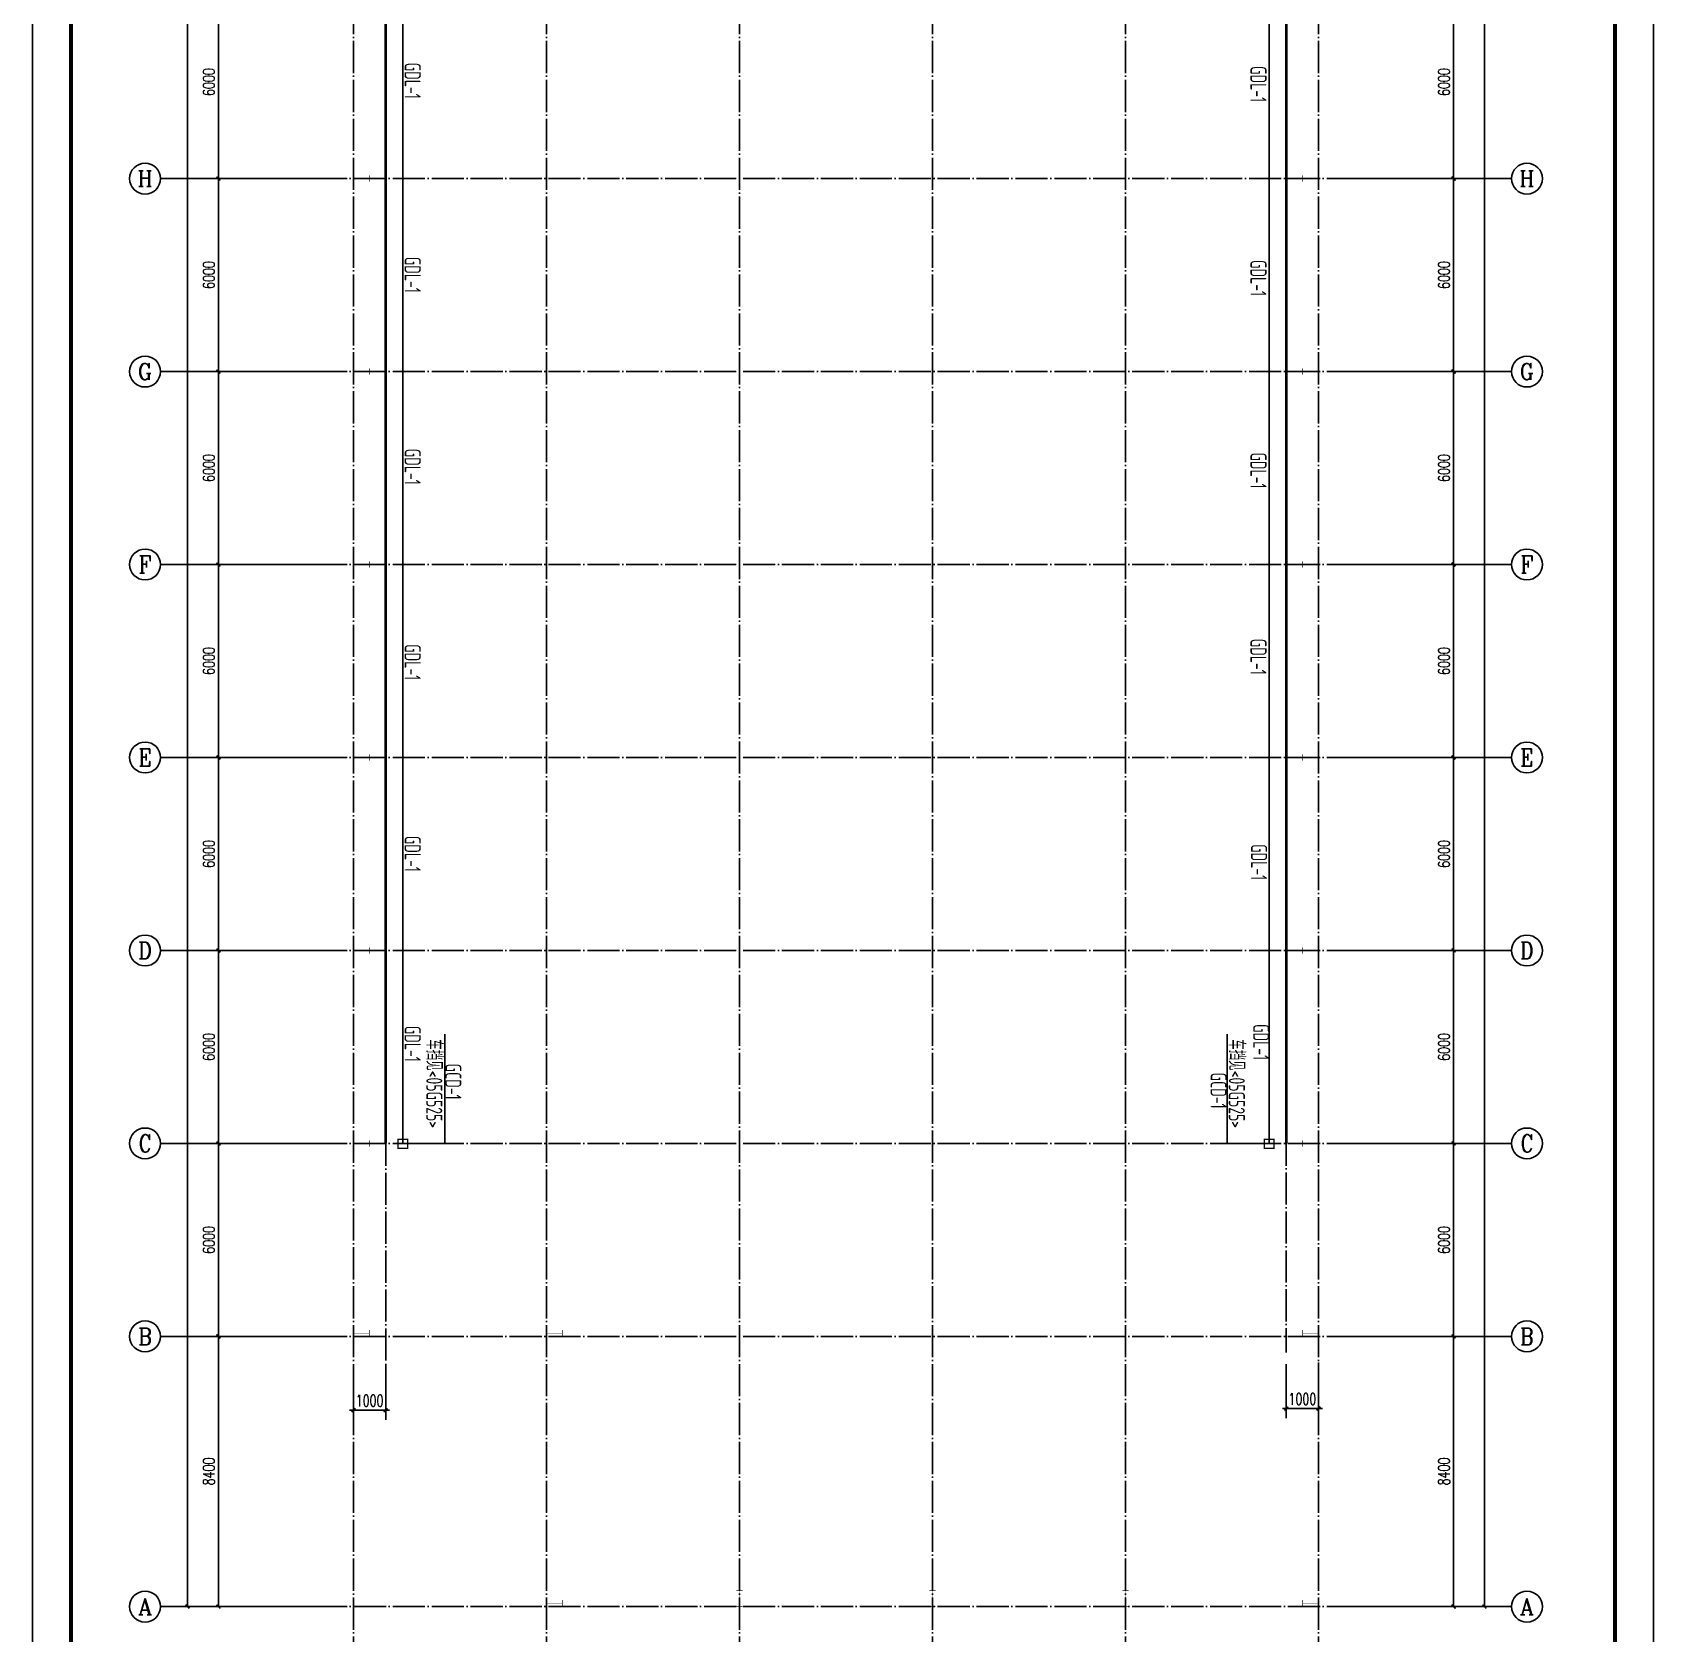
# Model space of a CAD drawing. Extents: x 14207793 to 14719554, y -1675802 to -1228715.
# Drawn here: x 14394017 to 14444417, y -1498105 to -1448320 of the extents above; entities that cross this region are included whole.
import ezdxf
from ezdxf.enums import TextEntityAlignment as Align

# ---------------------------------------------------------------- set-up
doc = ezdxf.new("R2010")
doc.units = 0
doc.header["$LTSCALE"] = 500
doc.header["$MEASUREMENT"] = 0
doc.linetypes.add('DASH', pattern=[0.35, 0.25, -0.1])
doc.linetypes.add('DOTE', pattern=[2.42, 2, -0.2, 0.02, -0.2])
doc.layers.get('0').update_dxf_attribs({"linetype": 'CONTINUOUS'})
doc.layers.get('DEFPOINTS').update_dxf_attribs({"color": 140, "linetype": 'CONTINUOUS'})
for name, color, linetype in [('08', 3, 'CONTINUOUS'), ('AXIS', 3, 'CONTINUOUS'), ('AXIS_TEXT', 7, 'CONTINUOUS'), ('DIM', 3, 'CONTINUOUS'), ('DOTE', 8, 'DOTE'), ('PUB_TITLE', 4, 'CONTINUOUS'), ('墙__虚线', 2, 'CONTINUOUS'), ('层0', 7, 'CONTINUOUS')]:
    doc.layers.add(name, color=color, linetype=linetype)
doc.styles.add('_TCH_AXIS', font='COMPLEX', dxfattribs={"bigfont": 'GBCBIG'})
doc.styles.add('_TCH_DIM_T3', font='SIMPLEX', dxfattribs={"width": 0.705882, "bigfont": 'GBCBIG'})
doc.styles.add('COMPLEX', font='COMPLEX')
doc.styles.add('TSSD_REIN', font='Tssdeng.shx', dxfattribs={"width": 0.65, "bigfont": 'hztxt.shx'})
doc.dimstyles.new('_TCH_ARCH&&120', dxfattribs={"dimtxt": 357, "dimasz": 120, "dimexe": 300, "dimexo": 360, "dimgap": 120, "dimtad": 1, "dimdec": 0, "dimzin": 0, "dimdsep": 46, "dimtxsty": '_TCH_DIM_T3', "dimblk": 'ARCHTICK', "dimcen": 0.09, "dimclrt": 7, "dimazin": 2, "dimtfac": 1, "dimtdec": 0, "dimtix": 1, "dimtmove": 2, "dimatfit": 3, "dimfxl": 0, "dimtolj": 1, "dimtzin": 0, "dimarcsym": 0})

# ---------------------------------------------------------------- blocks, each defined once
blk = doc.blocks.new('gffio')
at = {"layer": '墙__虚线'}
for points in [[(-433999, -56888), (-433999, -56868), (-434094, -56888), (-434199, -56868)], [(-434094, -56888), (-434199, -56868), (-434104, -56888)], [(-434199, -56868), (-434199, -56888), (-434104, -56888)], [(-434094, -56888), (-434104, -56888), (-434094, -57348), (-434104, -57348)], [(-434104, -57348), (-434199, -57348), (-434099, -57365), (-434199, -57368)], [(-434099, -57365), (-434199, -57368), (-433999, -57368)], [(-434094, -57348), (-434104, -57348), (-434058, -57361), (-434099, -57365)], [(-433999, -57368), (-434058, -57361), (-434099, -57365)], [(-434058, -57361), (-433999, -57368), (-434094, -57348), (-433999, -57348)]]:
    blk.add_solid(points, dxfattribs=at)
blk = doc.blocks.new('_ArchTick')
at = {"color": 0, "linetype": 'ByBlock', "const_width": 0.4}
blk.add_lwpolyline([(-0.5, -0.5), (0.5, 0.5)], dxfattribs=at)
blk = doc.blocks.new('*D534')
at = {"layer": 'AXIS', "color": 0, "lineweight": -2}
for p, q in [((14435560, -1488865), (14438500, -1488865)), ((14438200, -1497265), (14438200, -1488865)), ((14435560, -1497265), (14438500, -1497265))]:
    blk.add_line(p, q, dxfattribs=at)
at = {"layer": 'DEFPOINTS', "color": 0}
for p in [(14435200, -1488865), (14438200, -1488865), (14435200, -1497265)]:
    blk.add_point(p, dxfattribs=at)
at = {"layer": 'AXIS', "color": 0, "lineweight": -2, "xscale": 120, "yscale": 120, "zscale": 120}
for p, rotation in [((14438200, -1488865), 90), ((14438200, -1497265), 270)]:
    blk.add_blockref('_ArchTick', p, dxfattribs=dict(at, rotation=rotation))
at = {"layer": 'AXIS', "color": 7, "insert": (14437901.5, -1493065), "char_height": 357, "attachment_point": 5, "rotation": 90, "style": '_TCH_DIM_T3'}
blk.add_mtext('\\A1;8400', dxfattribs=at)
blk = doc.blocks.new('*D535')
at = {"layer": 'AXIS', "color": 0, "lineweight": -2}
for p, q in [((14435560, -1482865), (14438500, -1482865)), ((14438200, -1488865), (14438200, -1482865)), ((14435560, -1488865), (14438500, -1488865))]:
    blk.add_line(p, q, dxfattribs=at)
at = {"layer": 'DEFPOINTS', "color": 0}
for p in [(14435200, -1482865), (14438200, -1482865), (14435200, -1488865)]:
    blk.add_point(p, dxfattribs=at)
at = {"layer": 'AXIS', "color": 0, "lineweight": -2, "xscale": 120, "yscale": 120, "zscale": 120}
for p, rotation in [((14438200, -1482865), 90), ((14438200, -1488865), 270)]:
    blk.add_blockref('_ArchTick', p, dxfattribs=dict(at, rotation=rotation))
at = {"layer": 'AXIS', "color": 7, "insert": (14437901.5, -1485865), "char_height": 357, "attachment_point": 5, "rotation": 90, "style": '_TCH_DIM_T3'}
blk.add_mtext('\\A1;6000', dxfattribs=at)
blk = doc.blocks.new('*D536')
at = {"layer": 'AXIS', "color": 0, "lineweight": -2}
for p, q in [((14435560, -1476865), (14438500, -1476865)), ((14438200, -1482865), (14438200, -1476865)), ((14435560, -1482865), (14438500, -1482865))]:
    blk.add_line(p, q, dxfattribs=at)
at = {"layer": 'DEFPOINTS', "color": 0}
for p in [(14435200, -1476865), (14438200, -1476865), (14435200, -1482865)]:
    blk.add_point(p, dxfattribs=at)
at = {"layer": 'AXIS', "color": 0, "lineweight": -2, "xscale": 120, "yscale": 120, "zscale": 120}
for p, rotation in [((14438200, -1476865), 90), ((14438200, -1482865), 270)]:
    blk.add_blockref('_ArchTick', p, dxfattribs=dict(at, rotation=rotation))
at = {"layer": 'AXIS', "color": 7, "insert": (14437901.5, -1479865), "char_height": 357, "attachment_point": 5, "rotation": 90, "style": '_TCH_DIM_T3'}
blk.add_mtext('\\A1;6000', dxfattribs=at)
blk = doc.blocks.new('*D537')
at = {"layer": 'AXIS', "color": 0, "lineweight": -2}
for p, q in [((14435560, -1470865), (14438500, -1470865)), ((14438200, -1476865), (14438200, -1470865)), ((14435560, -1476865), (14438500, -1476865))]:
    blk.add_line(p, q, dxfattribs=at)
at = {"layer": 'DEFPOINTS', "color": 0}
for p in [(14435200, -1470865), (14438200, -1470865), (14435200, -1476865)]:
    blk.add_point(p, dxfattribs=at)
at = {"layer": 'AXIS', "color": 0, "lineweight": -2, "xscale": 120, "yscale": 120, "zscale": 120}
for p, rotation in [((14438200, -1470865), 90), ((14438200, -1476865), 270)]:
    blk.add_blockref('_ArchTick', p, dxfattribs=dict(at, rotation=rotation))
at = {"layer": 'AXIS', "color": 7, "insert": (14437901.5, -1473865), "char_height": 357, "attachment_point": 5, "rotation": 90, "style": '_TCH_DIM_T3'}
blk.add_mtext('\\A1;6000', dxfattribs=at)
blk = doc.blocks.new('*D538')
at = {"layer": 'AXIS', "color": 0, "lineweight": -2}
for p, q in [((14435560, -1464865), (14438500, -1464865)), ((14438200, -1470865), (14438200, -1464865)), ((14435560, -1470865), (14438500, -1470865))]:
    blk.add_line(p, q, dxfattribs=at)
at = {"layer": 'DEFPOINTS', "color": 0}
for p in [(14435200, -1464865), (14438200, -1464865), (14435200, -1470865)]:
    blk.add_point(p, dxfattribs=at)
at = {"layer": 'AXIS', "color": 0, "lineweight": -2, "xscale": 120, "yscale": 120, "zscale": 120}
for p, rotation in [((14438200, -1464865), 90), ((14438200, -1470865), 270)]:
    blk.add_blockref('_ArchTick', p, dxfattribs=dict(at, rotation=rotation))
at = {"layer": 'AXIS', "color": 7, "insert": (14437901.5, -1467865), "char_height": 357, "attachment_point": 5, "rotation": 90, "style": '_TCH_DIM_T3'}
blk.add_mtext('\\A1;6000', dxfattribs=at)
blk = doc.blocks.new('*D539')
at = {"layer": 'AXIS', "color": 0, "lineweight": -2}
for p, q in [((14435560, -1458865), (14438500, -1458865)), ((14438200, -1464865), (14438200, -1458865)), ((14435560, -1464865), (14438500, -1464865))]:
    blk.add_line(p, q, dxfattribs=at)
at = {"layer": 'DEFPOINTS', "color": 0}
for p in [(14435200, -1458865), (14438200, -1458865), (14435200, -1464865)]:
    blk.add_point(p, dxfattribs=at)
at = {"layer": 'AXIS', "color": 0, "lineweight": -2, "xscale": 120, "yscale": 120, "zscale": 120}
for p, rotation in [((14438200, -1458865), 90), ((14438200, -1464865), 270)]:
    blk.add_blockref('_ArchTick', p, dxfattribs=dict(at, rotation=rotation))
at = {"layer": 'AXIS', "color": 7, "insert": (14437901.5, -1461865), "char_height": 357, "attachment_point": 5, "rotation": 90, "style": '_TCH_DIM_T3'}
blk.add_mtext('\\A1;6000', dxfattribs=at)
blk = doc.blocks.new('*D540')
at = {"layer": 'AXIS', "color": 0, "lineweight": -2}
for p, q in [((14435560, -1452865), (14438500, -1452865)), ((14438200, -1458865), (14438200, -1452865)), ((14435560, -1458865), (14438500, -1458865))]:
    blk.add_line(p, q, dxfattribs=at)
at = {"layer": 'DEFPOINTS', "color": 0}
for p in [(14435200, -1452865), (14438200, -1452865), (14435200, -1458865)]:
    blk.add_point(p, dxfattribs=at)
at = {"layer": 'AXIS', "color": 0, "lineweight": -2, "xscale": 120, "yscale": 120, "zscale": 120}
for p, rotation in [((14438200, -1452865), 90), ((14438200, -1458865), 270)]:
    blk.add_blockref('_ArchTick', p, dxfattribs=dict(at, rotation=rotation))
at = {"layer": 'AXIS', "color": 7, "insert": (14437901.5, -1455865), "char_height": 357, "attachment_point": 5, "rotation": 90, "style": '_TCH_DIM_T3'}
blk.add_mtext('\\A1;6000', dxfattribs=at)
blk = doc.blocks.new('*D541')
at = {"layer": 'AXIS', "color": 0, "lineweight": -2}
for p, q in [((14435560, -1446865), (14438500, -1446865)), ((14438200, -1452865), (14438200, -1446865)), ((14435560, -1452865), (14438500, -1452865))]:
    blk.add_line(p, q, dxfattribs=at)
at = {"layer": 'DEFPOINTS', "color": 0}
for p in [(14435200, -1446865), (14438200, -1446865), (14435200, -1452865)]:
    blk.add_point(p, dxfattribs=at)
at = {"layer": 'AXIS', "color": 0, "lineweight": -2, "xscale": 120, "yscale": 120, "zscale": 120}
for p, rotation in [((14438200, -1446865), 90), ((14438200, -1452865), 270)]:
    blk.add_blockref('_ArchTick', p, dxfattribs=dict(at, rotation=rotation))
at = {"layer": 'AXIS', "color": 7, "insert": (14437901.5, -1449865), "char_height": 357, "attachment_point": 5, "rotation": 90, "style": '_TCH_DIM_T3'}
blk.add_mtext('\\A1;6000', dxfattribs=at)
blk = doc.blocks.new('*D552')
at = {"layer": 'AXIS', "color": 0, "lineweight": -2}
for p, q in [((14435560, -1386865), (14439460, -1386865)), ((14439160, -1497265), (14439160, -1386865)), ((14435560, -1497265), (14439460, -1497265))]:
    blk.add_line(p, q, dxfattribs=at)
at = {"layer": 'DEFPOINTS', "color": 0}
for p in [(14435200, -1386865), (14439160, -1386865), (14435200, -1497265)]:
    blk.add_point(p, dxfattribs=at)
at = {"layer": 'AXIS', "color": 0, "lineweight": -2, "xscale": 120, "yscale": 120, "zscale": 120}
for p, rotation in [((14439160, -1386865), 90), ((14439160, -1497265), 270)]:
    blk.add_blockref('_ArchTick', p, dxfattribs=dict(at, rotation=rotation))
at = {"layer": 'AXIS', "color": 7, "insert": (14438861.5, -1442065), "char_height": 357, "attachment_point": 5, "rotation": 90, "style": '_TCH_DIM_T3'}
blk.add_mtext('\\A1;110400', dxfattribs=at)
blk = doc.blocks.new('*D553')
at = {"layer": 'AXIS', "color": 0, "lineweight": -2}
for p, q in [((14402440, -1488865), (14399500, -1488865)), ((14399800, -1497265), (14399800, -1488865)), ((14402440, -1497265), (14399500, -1497265))]:
    blk.add_line(p, q, dxfattribs=at)
at = {"layer": 'DEFPOINTS', "color": 0}
for p in [(14399800, -1488865), (14402800, -1488865), (14402800, -1497265)]:
    blk.add_point(p, dxfattribs=at)
at = {"layer": 'AXIS', "color": 0, "lineweight": -2, "xscale": 120, "yscale": 120, "zscale": 120}
for p, rotation in [((14399800, -1488865), 90), ((14399800, -1497265), 270)]:
    blk.add_blockref('_ArchTick', p, dxfattribs=dict(at, rotation=rotation))
at = {"layer": 'AXIS', "color": 7, "insert": (14399501.5, -1493065), "char_height": 357, "attachment_point": 5, "rotation": 90, "style": '_TCH_DIM_T3'}
blk.add_mtext('\\A1;8400', dxfattribs=at)
blk = doc.blocks.new('*D554')
at = {"layer": 'AXIS', "color": 0, "lineweight": -2}
for p, q in [((14402440, -1482865), (14399500, -1482865)), ((14399800, -1488865), (14399800, -1482865)), ((14402440, -1488865), (14399500, -1488865))]:
    blk.add_line(p, q, dxfattribs=at)
at = {"layer": 'DEFPOINTS', "color": 0}
for p in [(14399800, -1482865), (14402800, -1482865), (14402800, -1488865)]:
    blk.add_point(p, dxfattribs=at)
at = {"layer": 'AXIS', "color": 0, "lineweight": -2, "xscale": 120, "yscale": 120, "zscale": 120}
for p, rotation in [((14399800, -1482865), 90), ((14399800, -1488865), 270)]:
    blk.add_blockref('_ArchTick', p, dxfattribs=dict(at, rotation=rotation))
at = {"layer": 'AXIS', "color": 7, "insert": (14399501.5, -1485865), "char_height": 357, "attachment_point": 5, "rotation": 90, "style": '_TCH_DIM_T3'}
blk.add_mtext('\\A1;6000', dxfattribs=at)
blk = doc.blocks.new('*D555')
at = {"layer": 'AXIS', "color": 0, "lineweight": -2}
for p, q in [((14402440, -1476865), (14399500, -1476865)), ((14399800, -1482865), (14399800, -1476865)), ((14402440, -1482865), (14399500, -1482865))]:
    blk.add_line(p, q, dxfattribs=at)
at = {"layer": 'DEFPOINTS', "color": 0}
for p in [(14399800, -1476865), (14402800, -1476865), (14402800, -1482865)]:
    blk.add_point(p, dxfattribs=at)
at = {"layer": 'AXIS', "color": 0, "lineweight": -2, "xscale": 120, "yscale": 120, "zscale": 120}
for p, rotation in [((14399800, -1476865), 90), ((14399800, -1482865), 270)]:
    blk.add_blockref('_ArchTick', p, dxfattribs=dict(at, rotation=rotation))
at = {"layer": 'AXIS', "color": 7, "insert": (14399501.5, -1479865), "char_height": 357, "attachment_point": 5, "rotation": 90, "style": '_TCH_DIM_T3'}
blk.add_mtext('\\A1;6000', dxfattribs=at)
blk = doc.blocks.new('*D556')
at = {"layer": 'AXIS', "color": 0, "lineweight": -2}
for p, q in [((14402440, -1470865), (14399500, -1470865)), ((14399800, -1476865), (14399800, -1470865)), ((14402440, -1476865), (14399500, -1476865))]:
    blk.add_line(p, q, dxfattribs=at)
at = {"layer": 'DEFPOINTS', "color": 0}
for p in [(14399800, -1470865), (14402800, -1470865), (14402800, -1476865)]:
    blk.add_point(p, dxfattribs=at)
at = {"layer": 'AXIS', "color": 0, "lineweight": -2, "xscale": 120, "yscale": 120, "zscale": 120}
for p, rotation in [((14399800, -1470865), 90), ((14399800, -1476865), 270)]:
    blk.add_blockref('_ArchTick', p, dxfattribs=dict(at, rotation=rotation))
at = {"layer": 'AXIS', "color": 7, "insert": (14399501.5, -1473865), "char_height": 357, "attachment_point": 5, "rotation": 90, "style": '_TCH_DIM_T3'}
blk.add_mtext('\\A1;6000', dxfattribs=at)
blk = doc.blocks.new('*D557')
at = {"layer": 'AXIS', "color": 0, "lineweight": -2}
for p, q in [((14402440, -1464865), (14399500, -1464865)), ((14399800, -1470865), (14399800, -1464865)), ((14402440, -1470865), (14399500, -1470865))]:
    blk.add_line(p, q, dxfattribs=at)
at = {"layer": 'DEFPOINTS', "color": 0}
for p in [(14399800, -1464865), (14402800, -1464865), (14402800, -1470865)]:
    blk.add_point(p, dxfattribs=at)
at = {"layer": 'AXIS', "color": 0, "lineweight": -2, "xscale": 120, "yscale": 120, "zscale": 120}
for p, rotation in [((14399800, -1464865), 90), ((14399800, -1470865), 270)]:
    blk.add_blockref('_ArchTick', p, dxfattribs=dict(at, rotation=rotation))
at = {"layer": 'AXIS', "color": 7, "insert": (14399501.5, -1467865), "char_height": 357, "attachment_point": 5, "rotation": 90, "style": '_TCH_DIM_T3'}
blk.add_mtext('\\A1;6000', dxfattribs=at)
blk = doc.blocks.new('*D558')
at = {"layer": 'AXIS', "color": 0, "lineweight": -2}
for p, q in [((14402440, -1458865), (14399500, -1458865)), ((14399800, -1464865), (14399800, -1458865)), ((14402440, -1464865), (14399500, -1464865))]:
    blk.add_line(p, q, dxfattribs=at)
at = {"layer": 'DEFPOINTS', "color": 0}
for p in [(14399800, -1458865), (14402800, -1458865), (14402800, -1464865)]:
    blk.add_point(p, dxfattribs=at)
at = {"layer": 'AXIS', "color": 0, "lineweight": -2, "xscale": 120, "yscale": 120, "zscale": 120}
for p, rotation in [((14399800, -1458865), 90), ((14399800, -1464865), 270)]:
    blk.add_blockref('_ArchTick', p, dxfattribs=dict(at, rotation=rotation))
at = {"layer": 'AXIS', "color": 7, "insert": (14399501.5, -1461865), "char_height": 357, "attachment_point": 5, "rotation": 90, "style": '_TCH_DIM_T3'}
blk.add_mtext('\\A1;6000', dxfattribs=at)
blk = doc.blocks.new('*D559')
at = {"layer": 'AXIS', "color": 0, "lineweight": -2}
for p, q in [((14402440, -1452865), (14399500, -1452865)), ((14399800, -1458865), (14399800, -1452865)), ((14402440, -1458865), (14399500, -1458865))]:
    blk.add_line(p, q, dxfattribs=at)
at = {"layer": 'DEFPOINTS', "color": 0}
for p in [(14399800, -1452865), (14402800, -1452865), (14402800, -1458865)]:
    blk.add_point(p, dxfattribs=at)
at = {"layer": 'AXIS', "color": 0, "lineweight": -2, "xscale": 120, "yscale": 120, "zscale": 120}
for p, rotation in [((14399800, -1452865), 90), ((14399800, -1458865), 270)]:
    blk.add_blockref('_ArchTick', p, dxfattribs=dict(at, rotation=rotation))
at = {"layer": 'AXIS', "color": 7, "insert": (14399501.5, -1455865), "char_height": 357, "attachment_point": 5, "rotation": 90, "style": '_TCH_DIM_T3'}
blk.add_mtext('\\A1;6000', dxfattribs=at)
blk = doc.blocks.new('*D560')
at = {"layer": 'AXIS', "color": 0, "lineweight": -2}
for p, q in [((14402440, -1446865), (14399500, -1446865)), ((14399800, -1452865), (14399800, -1446865)), ((14402440, -1452865), (14399500, -1452865))]:
    blk.add_line(p, q, dxfattribs=at)
at = {"layer": 'DEFPOINTS', "color": 0}
for p in [(14399800, -1446865), (14402800, -1446865), (14402800, -1452865)]:
    blk.add_point(p, dxfattribs=at)
at = {"layer": 'AXIS', "color": 0, "lineweight": -2, "xscale": 120, "yscale": 120, "zscale": 120}
for p, rotation in [((14399800, -1446865), 90), ((14399800, -1452865), 270)]:
    blk.add_blockref('_ArchTick', p, dxfattribs=dict(at, rotation=rotation))
at = {"layer": 'AXIS', "color": 7, "insert": (14399501.5, -1449865), "char_height": 357, "attachment_point": 5, "rotation": 90, "style": '_TCH_DIM_T3'}
blk.add_mtext('\\A1;6000', dxfattribs=at)
blk = doc.blocks.new('*D571')
at = {"layer": 'AXIS', "color": 0, "lineweight": -2}
for p, q in [((14402440, -1386865), (14398540, -1386865)), ((14398840, -1497265), (14398840, -1386865)), ((14402440, -1497265), (14398540, -1497265))]:
    blk.add_line(p, q, dxfattribs=at)
at = {"layer": 'DEFPOINTS', "color": 0}
for p in [(14398840, -1386865), (14402800, -1386865), (14402800, -1497265)]:
    blk.add_point(p, dxfattribs=at)
at = {"layer": 'AXIS', "color": 0, "lineweight": -2, "xscale": 120, "yscale": 120, "zscale": 120}
for p, rotation in [((14398840, -1386865), 90), ((14398840, -1497265), 270)]:
    blk.add_blockref('_ArchTick', p, dxfattribs=dict(at, rotation=rotation))
at = {"layer": 'AXIS', "color": 7, "insert": (14398541.5, -1442065), "char_height": 357, "attachment_point": 5, "rotation": 90, "style": '_TCH_DIM_T3'}
blk.add_mtext('\\A1;110400', dxfattribs=at)
blk = doc.blocks.new('_AXISO')
blk.add_circle((0, 0), 0.5)
at = {"layer": 'AXIS_TEXT', "style": 'COMPLEX', "width": 1.041667}
blk.add_attdef('A', text='', height=0.56, dxfattribs=at).set_placement((-0.25, -0.28), (0.25, -0.28), align=Align.FIT)
blk = doc.blocks.new('*D825')
at = {"layer": 'AXIS', "color": 0, "lineweight": -2}
for p, q in [((14404000, -1489725), (14404000, -1491460)), ((14405000, -1489730), (14405000, -1491460)), ((14404000, -1491160), (14403880, -1491160)), ((14404000, -1491160), (14405000, -1491160)), ((14405000, -1491160), (14405120, -1491160))]:
    blk.add_line(p, q, dxfattribs=at)
at = {"layer": 'DEFPOINTS', "color": 0}
for p in [(14404000, -1489365, 6660), (14405000, -1489370, 0), (14405000, -1491160)]:
    blk.add_point(p, dxfattribs=at)
at = {"layer": 'AXIS', "color": 0, "lineweight": -2, "xscale": 120, "yscale": 120, "zscale": 120}
blk.add_blockref('_ArchTick', (14404000, -1491160), dxfattribs=at)
at = {"layer": 'AXIS', "color": 0, "lineweight": -2, "xscale": 120, "yscale": 120, "zscale": 120, "rotation": 180}
blk.add_blockref('_ArchTick', (14405000, -1491160), dxfattribs=at)
at = {"layer": 'AXIS', "color": 7, "insert": (14404500, -1490862), "char_height": 357, "attachment_point": 5, "style": '_TCH_DIM_T3'}
blk.add_mtext('\\A1;1000', dxfattribs=at)
blk = doc.blocks.new('*D827')
at = {"layer": 'AXIS', "color": 0, "lineweight": -2}
for p, q in [((14433000, -1489725), (14433000, -1491408)), ((14434000, -1489673), (14434000, -1491408)), ((14433000, -1491108), (14432880, -1491108)), ((14433000, -1491108), (14434000, -1491108)), ((14434000, -1491108), (14434120, -1491108))]:
    blk.add_line(p, q, dxfattribs=at)
at = {"layer": 'DEFPOINTS', "color": 0}
for p in [(14434000, -1489313, 7124), (14433000, -1489365, 45), (14434000, -1491108)]:
    blk.add_point(p, dxfattribs=at)
at = {"layer": 'AXIS', "color": 0, "lineweight": -2, "xscale": 120, "yscale": 120, "zscale": 120}
blk.add_blockref('_ArchTick', (14433000, -1491108), dxfattribs=at)
at = {"layer": 'AXIS', "color": 0, "lineweight": -2, "xscale": 120, "yscale": 120, "zscale": 120, "rotation": 180}
blk.add_blockref('_ArchTick', (14434000, -1491108), dxfattribs=at)
at = {"layer": 'AXIS', "color": 7, "insert": (14433500, -1490809), "char_height": 357, "attachment_point": 5, "style": '_TCH_DIM_T3'}
blk.add_mtext('\\A1;1000', dxfattribs=at)

msp = doc.modelspace()

# ---------------------------------------------------------------- linework, layer by layer
for p, q in [((14405534.31, -1482865), (14405534.31, -1386865)), ((14432465.78, -1482865), (14432465.78, -1386965))]:
    msp.add_line(p, q)
at = {"color": 1, "linetype": 'DASH', "const_width": 80}
for points, elevation in [([(14405000, -1482865), (14405000, -1386865)], -6715.35), ([(14433000.09, -1482865), (14433000.09, -1386865)], 0)]:
    msp.add_lwpolyline(points, dxfattribs=dict(at, elevation=elevation))
at = {"layer": 'AXIS'}
for p, q in [((14402800, -1452865), (14398000, -1452865)), ((14435200, -1452865), (14440000, -1452865)), ((14402800, -1458865), (14398000, -1458865)), ((14435200, -1458865), (14440000, -1458865)), ((14402800, -1464865), (14398000, -1464865)), ((14435200, -1464865), (14440000, -1464865)), ((14402800, -1470865), (14398000, -1470865)), ((14435200, -1470865), (14440000, -1470865)), ((14402800, -1476865), (14398000, -1476865)), ((14435200, -1476865), (14440000, -1476865)), ((14402800, -1482865), (14398000, -1482865)), ((14435200, -1482865), (14440000, -1482865)), ((14402800, -1488865), (14398000, -1488865)), ((14435200, -1488865), (14440000, -1488865)), ((14402800, -1497265), (14398000, -1497265)), ((14435200, -1497265), (14440000, -1497265))]:
    msp.add_line(p, q, dxfattribs=at)
msp.add_lwpolyline([(14405534.31, -1482865), (14406841.17, -1482865), (14406841.17, -1479468.99)], dxfattribs=at)
at = {"layer": 'AXIS', "elevation": 0}
msp.add_lwpolyline([(14432465.78, -1482865), (14431158.92, -1482865), (14431158.92, -1479468.99)], dxfattribs=at)
at = {"layer": 'DIM', "const_width": 45}
msp.add_lwpolyline([(14405383.06, -1483016.5), (14405685.56, -1483016.5), (14405685.56, -1482734), (14405383.06, -1482734)], close=True, dxfattribs=at)
at = {"layer": 'DIM', "const_width": 45, "elevation": 7593.5}
msp.add_lwpolyline([(14432314.53, -1483016.5), (14432617.03, -1483016.5), (14432617.03, -1482734), (14432314.53, -1482734)], close=True, dxfattribs=at)
at = {"layer": 'DOTE'}
for p, q in [((14404000, -1385665), (14404000, -1498465)), ((14405000, -1385764.06, -6715.35), (14405000, -1489820.36, -6660.41)), ((14410000, -1385665), (14410000, -1498465)), ((14416000, -1385665), (14416000, -1498465)), ((14422000, -1385665), (14422000, -1498465)), ((14428000, -1385665), (14428000, -1498465)), ((14433000.09, -1385758.7), (14433000, -1489365, -7078.89)), ((14434000, -1385665), (14434000, -1498465)), ((14402800, -1452865), (14435200, -1452865)), ((14402800, -1458865), (14435200, -1458865)), ((14402800, -1464865), (14435200, -1464865)), ((14402800, -1470865), (14435200, -1470865)), ((14402800, -1476865), (14435200, -1476865)), ((14402800, -1482865), (14435200, -1482865)), ((14402800, -1488865), (14435200, -1488865)), ((14402800, -1497265), (14435200, -1497265))]:
    msp.add_line(p, q, dxfattribs=at)
at = {"layer": 'PUB_TITLE'}
msp.add_lwpolyline([(14444417.5, -1519247.5), (14444417.5, -1376567.5), (14394017.5, -1376567.5), (14394017.5, -1519247.5)], close=True, dxfattribs=at)
at = {"layer": 'PUB_TITLE', "const_width": 120}
msp.add_lwpolyline([(14443217.5, -1518047.5), (14443217.5, -1379567.5), (14395217.5, -1379567.5), (14395217.5, -1518047.5)], close=True, dxfattribs=at)

# ---------------------------------------------------------------- block references
at = {"layer": 'AXIS'}
ref = msp.add_blockref('_AXISO', (14397520, -1452865), dxfattribs=dict(at, xscale=960, yscale=960, zscale=960))
ref.add_attrib('A', 'H', dxfattribs={"layer": 'AXIS_TEXT', "height": 486.62, "style": '_TCH_AXIS'}).set_placement((14397288.28, -1453108.31), (14397751.72, -1453108.31), align=Align.FIT)
ref = msp.add_blockref('_AXISO', (14440480, -1452865), dxfattribs=dict(at, xscale=960, yscale=960, zscale=960))
ref.add_attrib('A', 'H', dxfattribs={"layer": 'AXIS_TEXT', "height": 486.62, "style": '_TCH_AXIS'}).set_placement((14440248.28, -1453108.31), (14440711.72, -1453108.31), align=Align.FIT)
ref = msp.add_blockref('_AXISO', (14397520, -1458865), dxfattribs=dict(at, xscale=960, yscale=960, zscale=960))
ref.add_attrib('A', 'G', dxfattribs={"layer": 'AXIS_TEXT', "height": 510.22, "style": '_TCH_AXIS'}).set_placement((14397301.33, -1459120.11), (14397738.67, -1459120.11), align=Align.FIT)
ref = msp.add_blockref('_AXISO', (14440480, -1458865), dxfattribs=dict(at, xscale=960, yscale=960, zscale=960))
ref.add_attrib('A', 'G', dxfattribs={"layer": 'AXIS_TEXT', "height": 510.22, "style": '_TCH_AXIS'}).set_placement((14440261.33, -1459120.11), (14440698.67, -1459120.11), align=Align.FIT)
ref = msp.add_blockref('_AXISO', (14397520, -1464865), dxfattribs=dict(at, xscale=960, yscale=960, zscale=960))
ref.add_attrib('A', 'F', dxfattribs={"layer": 'AXIS_TEXT', "height": 534.53, "style": '_TCH_AXIS'}).set_placement((14397316.37, -1465132.27), (14397723.63, -1465132.27), align=Align.FIT)
ref = msp.add_blockref('_AXISO', (14440480, -1464865), dxfattribs=dict(at, xscale=960, yscale=960, zscale=960))
ref.add_attrib('A', 'F', dxfattribs={"layer": 'AXIS_TEXT', "height": 534.53, "style": '_TCH_AXIS'}).set_placement((14440276.37, -1465132.27), (14440683.63, -1465132.27), align=Align.FIT)
ref = msp.add_blockref('_AXISO', (14397520, -1470865), dxfattribs=dict(at, xscale=960, yscale=960, zscale=960))
ref.add_attrib('A', 'E', dxfattribs={"layer": 'AXIS_TEXT', "height": 534.53, "style": '_TCH_AXIS'}).set_placement((14397316.37, -1471132.27), (14397723.63, -1471132.27), align=Align.FIT)
ref = msp.add_blockref('_AXISO', (14440480, -1470865), dxfattribs=dict(at, xscale=960, yscale=960, zscale=960))
ref.add_attrib('A', 'E', dxfattribs={"layer": 'AXIS_TEXT', "height": 534.53, "style": '_TCH_AXIS'}).set_placement((14440276.37, -1471132.27), (14440683.63, -1471132.27), align=Align.FIT)
ref = msp.add_blockref('_AXISO', (14397520, -1476865), dxfattribs=dict(at, xscale=960, yscale=960, zscale=960))
ref.add_attrib('A', 'D', dxfattribs={"layer": 'AXIS_TEXT', "height": 522.31, "style": '_TCH_AXIS'}).set_placement((14397308.59, -1477126.15), (14397731.41, -1477126.15), align=Align.FIT)
ref = msp.add_blockref('_AXISO', (14440480, -1476865), dxfattribs=dict(at, xscale=960, yscale=960, zscale=960))
ref.add_attrib('A', 'D', dxfattribs={"layer": 'AXIS_TEXT', "height": 522.31, "style": '_TCH_AXIS'}).set_placement((14440268.59, -1477126.15), (14440691.41, -1477126.15), align=Align.FIT)
ref = msp.add_blockref('_AXISO', (14397520, -1482865), dxfattribs=dict(at, xscale=960, yscale=960, zscale=960))
ref.add_attrib('A', 'C', dxfattribs={"layer": 'AXIS_TEXT', "height": 546.83, "style": '_TCH_AXIS'}).set_placement((14397324.7, -1483138.41), (14397715.3, -1483138.41), align=Align.FIT)
ref = msp.add_blockref('_AXISO', (14440480, -1482865), dxfattribs=dict(at, xscale=960, yscale=960, zscale=960))
ref.add_attrib('A', 'C', dxfattribs={"layer": 'AXIS_TEXT', "height": 546.83, "style": '_TCH_AXIS'}).set_placement((14440284.7, -1483138.41), (14440675.3, -1483138.41), align=Align.FIT)
ref = msp.add_blockref('_AXISO', (14397520, -1488865), dxfattribs=dict(at, xscale=960, yscale=960, zscale=960))
ref.add_attrib('A', 'B', dxfattribs={"layer": 'AXIS_TEXT', "height": 522.31, "style": '_TCH_AXIS'}).set_placement((14397308.59, -1489126.15), (14397731.41, -1489126.15), align=Align.FIT)
ref = msp.add_blockref('_AXISO', (14440480, -1488865), dxfattribs=dict(at, xscale=960, yscale=960, zscale=960))
ref.add_attrib('A', 'B', dxfattribs={"layer": 'AXIS_TEXT', "height": 522.31, "style": '_TCH_AXIS'}).set_placement((14440268.59, -1489126.15), (14440691.41, -1489126.15), align=Align.FIT)
ref = msp.add_blockref('_AXISO', (14397520, -1497265), dxfattribs=dict(at, xscale=960, yscale=960, zscale=960))
ref.add_attrib('A', 'A', dxfattribs={"layer": 'AXIS_TEXT', "height": 510.22, "style": '_TCH_AXIS'}).set_placement((14397301.33, -1497520.11), (14397738.67, -1497520.11), align=Align.FIT)
ref = msp.add_blockref('_AXISO', (14440480, -1497265), dxfattribs=dict(at, xscale=960, yscale=960, zscale=960))
ref.add_attrib('A', 'A', dxfattribs={"layer": 'AXIS_TEXT', "height": 510.22, "style": '_TCH_AXIS'}).set_placement((14440261.33, -1497520.11), (14440698.67, -1497520.11), align=Align.FIT)
at = {"layer": '层0'}
for p, rotation in [((14461368.13, -1886964.45), 270), ((14490868.13, -1886964.45), 270), ((14461368.13, -1892964.45), 270), ((14490868.13, -1892964.45), 270), ((14461368.13, -1898964.45), 270), ((14490868.13, -1898964.45), 270), ((14461368.13, -1904964.45), 270), ((14490868.13, -1904964.45), 270), ((14461368.13, -1910964.45), 270), ((14490868.13, -1910964.45), 270), ((14461368.13, -1916964.45), 270), ((14490868.13, -1916964.45), 270), ((14461368.13, -1922864.45), 270), ((14467368.13, -1922864.45), 270), ((14490868.13, -1922864.45), 270), ((13981900.55, -1554133.13), 180), ((13987900.55, -1554133.13), 180), ((13993900.55, -1554133.13), 180), ((14467368.13, -1931264.45), 270), ((14490868.13, -1931264.45), 270)]:
    msp.add_blockref('gffio', p, dxfattribs=dict(at, rotation=rotation))

# ---------------------------------------------------------------- texts
at = {"style": 'TSSD_REIN', "width": 0.65}
for p in [(14406261.99, -1479626.98), (14431210.23, -1479626.98)]:
    msp.add_text('车挡见<05G525>', height=500, rotation=270, dxfattribs=at).set_placement(p)
for p in [(14407103.08, -1480942.75), (14430897.01, -1481222.75)]:
    msp.add_text('GCD-1', height=500, rotation=270, dxfattribs=at).set_placement(p, align=Align.MIDDLE)
at = {"layer": '08', "style": 'TSSD_REIN', "width": 0.65}
for p in [(14405588.84, -1449261.89, -419.08), (14431884.02, -1449366.6, 7593.5), (14405588.84, -1455296.89, -419.08), (14431884.02, -1455396.6, 7593.5), (14405588.84, -1461264.39, -419.08), (14431884.02, -1461381.6, 7593.5), (14405588.84, -1467341.89, -419.08), (14431884.02, -1467171.6, 7593.5), (14405588.84, -1473301.89, -419.08), (14431901.52, -1473559.1, 7593.5), (14431969.52, -1479154.1, 7593.5), (14405588.84, -1479206.89, -419.08)]:
    msp.add_text('GDL-1', height=500, rotation=270, dxfattribs=at).set_placement(p)

# ---------------------------------------------------------------- dimensions: what is measured, and where the dimension line sits
at = {"layer": 'AXIS'}
for p1, p2, distance, picture, middle in [((14402800, -1497265), (14402800, -1386865), 3960, '*D571', (14398541.5, -1442065)), ((14435200, -1497265), (14435200, -1386865), -3960, '*D552', (14438861.5, -1442065)), ((14402800, -1452865), (14402800, -1446865), 3000, '*D560', (14399501.5, -1449865)), ((14435200, -1452865), (14435200, -1446865), -3000, '*D541', (14437901.5, -1449865)), ((14402800, -1458865), (14402800, -1452865), 3000, '*D559', (14399501.5, -1455865)), ((14435200, -1458865), (14435200, -1452865), -3000, '*D540', (14437901.5, -1455865)), ((14402800, -1464865), (14402800, -1458865), 3000, '*D558', (14399501.5, -1461865)), ((14435200, -1464865), (14435200, -1458865), -3000, '*D539', (14437901.5, -1461865)), ((14402800, -1470865), (14402800, -1464865), 3000, '*D557', (14399501.5, -1467865)), ((14435200, -1470865), (14435200, -1464865), -3000, '*D538', (14437901.5, -1467865)), ((14402800, -1476865), (14402800, -1470865), 3000, '*D556', (14399501.5, -1473865)), ((14435200, -1476865), (14435200, -1470865), -3000, '*D537', (14437901.5, -1473865)), ((14402800, -1482865), (14402800, -1476865), 3000, '*D555', (14399501.5, -1479865)), ((14435200, -1482865), (14435200, -1476865), -3000, '*D536', (14437901.5, -1479865)), ((14402800, -1488865), (14402800, -1482865), 3000, '*D554', (14399501.5, -1485865)), ((14435200, -1488865), (14435200, -1482865), -3000, '*D535', (14437901.5, -1485865)), ((14402800, -1497265), (14402800, -1488865), 3000, '*D553', (14399501.5, -1493065)), ((14435200, -1497265), (14435200, -1488865), -3000, '*D534', (14437901.5, -1493065))]:
    dim = msp.add_aligned_dim(p1=p1, p2=p2, distance=distance, dimstyle='_TCH_ARCH&&120', dxfattribs=at)
    dim.commit()
    dim.dimension.update_dxf_attribs({"geometry": picture, "text_midpoint": middle})
for base, p1, p2, picture, middle in [((14434000, -1491107.98, -7123.84), (14433000, -1489365, -7078.89), (14434000, -1489312.61), '*D827', (14433500, -1490809.48, -7123.84)), ((14405000, -1491160.36, -6660.41), (14404000, -1489365), (14405000, -1489370.14, -6660.65), '*D825', (14404500, -1490861.86, -6660.41))]:
    dim = msp.add_linear_dim(base=base, p1=p1, p2=p2, dimstyle='_TCH_ARCH&&120', dxfattribs=at)
    dim.commit()
    dim.dimension.update_dxf_attribs({"geometry": picture, "text_midpoint": middle})

doc.saveas('drawing.dxf')
